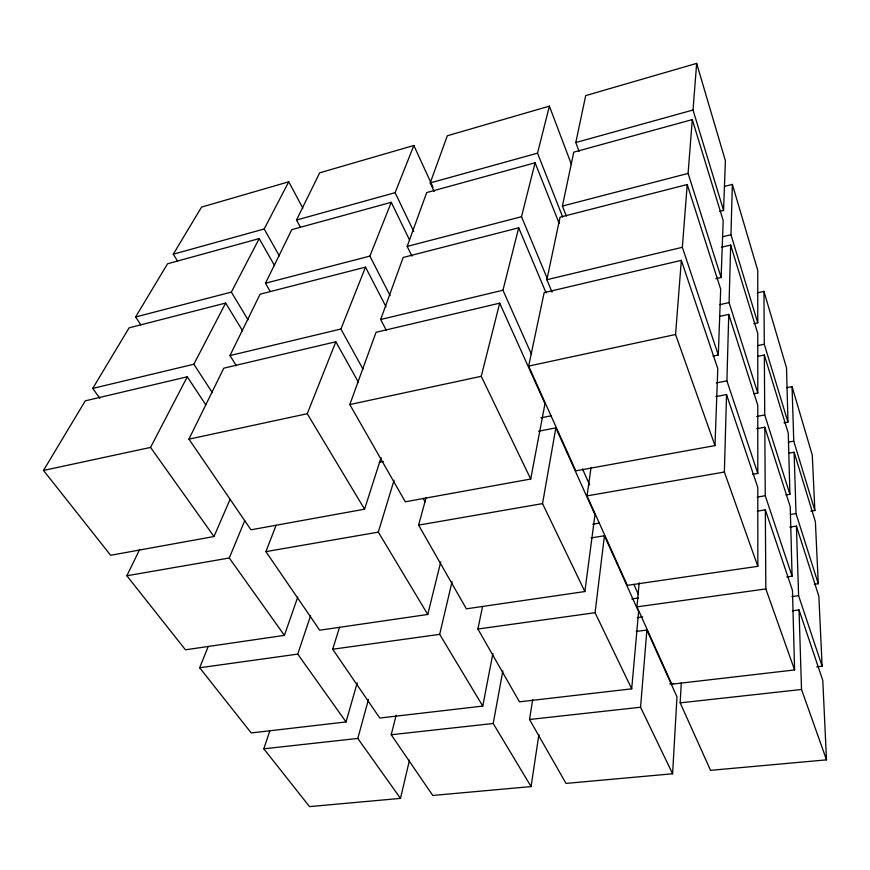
<?xml version="1.0" encoding="UTF-8"?>
<svg xmlns="http://www.w3.org/2000/svg" width="870" height="870" viewBox="0 0 870 870"><rect width="100%" height="100%" fill="white"/><g stroke="black" fill="none" stroke-linecap="round" stroke-linejoin="round"><path stroke-width="1.3" d="M590.991 467.81L587.054 495.878L627.313 585.358L757.824 566.326L724.373 472.04L726.526 394.545L715.901 396.622M752.463 474.335L757.803 473.421L726.907 380.832L728.755 314.418L719.533 316.419M753.822 393.816L757.781 393.044L729.082 302.597L730.68 245.046L721.447 247.232M753.811 323.662L757.759 322.824L730.963 234.748L732.366 184.407L724.46 186.408M714.988 445.592L717.793 368.619L681.33 260.337L544.141 292.668L528.655 366.096L575.788 470.855L714.988 445.592L675.566 334.504L681.33 260.337M712.976 356.113L718.294 355.003L720.686 289.199L687.224 184.527L560.062 217.174L546.871 279.716L552.058 292.146M715.847 278.704L721.121 277.497L723.198 220.599L692.281 119.603L573.765 152.163L562.401 206.07L566.326 216.086M719.653 211.388L723.568 210.42L725.384 160.732L696.652 63.39L585.695 95.602L575.799 142.539L579.072 151.347M792.374 610.794L799.041 609.913L822.792 680.471L826.5 759.858L710.54 770.341L680.177 702.862L681.275 682.743M532.679 699.611L529.525 719.49L566.011 783.413L672.597 773.778L676.969 696.826L646.889 630.032L636.22 631.446M718.294 355.003L682.352 247.297L687.224 184.527M721.121 277.497L688.094 173.413L692.281 119.603M723.568 210.42L693.02 110.022L696.652 63.39M672.597 773.778L640.559 707.234L646.889 630.032M482.556 606.531L477.902 629.021L519.455 701.84L631.707 688.833L638.602 611.621L604.443 535.757L591.078 537.91M757.335 511.114L765.339 509.82L792.472 590.404L794.593 669.943L671.77 684.179L636.981 606.868L639.167 582.813M631.707 688.833L595.058 612.708L604.443 535.757M426.072 497.694L418.601 525.121L466.374 608.826L584.868 591.546L594.982 514.757L555.854 427.855L538.573 431.226M396.165 715.107L391.217 734.748L432.76 795.463L531.07 786.578L538.889 734.595M584.868 591.546L542.532 503.61L555.854 427.855M531.07 786.578L493.203 723.492L502.838 670.9M530.711 479.033L544.968 403.691L499.695 303.151L376.025 332.307L349.805 404.561L405.289 501.794L530.711 479.033L481.251 376.297L499.695 303.151M339.496 627.368L332.699 649.237L379.777 718.033L482.763 706.092L492.898 653.468M269.787 730.985L263.795 748.809L309.524 806.61L400.483 798.388L409.476 760.184M482.763 706.092L439.687 634.339L452.019 581.802M276.084 525.317L265.905 551.634L319.692 630.217L427.757 614.459L440.72 561.998M531.548 354.481L502.958 290.232L518.694 227.799L403.169 257.466L380.668 319.497L386.334 330.328M547.447 278.965L521.5 216.706L535.093 162.799L426.713 192.575L407.182 246.406L411.934 256.139M562.727 217.119L537.519 153.163L549.383 106.14L447.332 135.763L430.215 182.928L434.163 191.541M400.483 798.388L357.798 738.434L368.488 699.426M208.224 646.475L199.654 667.768L251.223 732.932L346.042 721.937L357.189 682.906M427.757 614.459L378.319 532.114L394.056 480.196M358.353 382.115L335.842 341.769L223.775 368.195L188.942 439.154L250.973 529.808L364.563 509.189L381.103 457.489M346.042 721.937L297.736 654.109L310.579 615.764M139.733 549.329L126.857 575.766L185.44 649.803L284.392 635.372L297.768 597.059M364.563 509.189L307.251 413.718L335.842 341.769M363.04 369.206L340.92 329.012L365.509 267.133L260.097 294.201L229.974 355.569L236.39 365.824M390.097 295.593L369.891 256.095L391.272 202.308L291.787 229.647L265.481 283.228L270.244 291.45M413.707 231.409L395.11 192.672L413.859 145.475L319.681 172.815L296.507 220.023L300.378 227.168M126.857 575.766L229.288 557.985L244.742 520.63M205.831 404.92L187.289 376.797L85.271 400.842L43.5 470.442L110.631 555.278L213.998 536.518L230.115 499.282M43.5 470.442L150.543 447.419L187.289 376.797M99.865 398.308L92.731 388.422L193.836 364.226L225.656 303.043L242.61 330.872M140.831 324.825L135.6 316.984L231.355 292.103L259.195 238.597L274.594 265.698M177.545 261.043L173.282 254.203L264.197 228.984L288.742 181.797L302.836 208.137M92.731 388.422L129.086 327.849L225.656 303.043M135.6 316.984L167.54 263.784L259.195 238.597M173.282 254.203L201.557 207.103L288.742 181.797M296.507 220.023L395.11 192.672M430.215 182.928L537.519 153.163M575.799 142.539L693.02 110.022M265.481 283.228L369.891 256.095M407.182 246.406L521.5 216.706M562.401 206.07L688.094 173.413M723.035 236.651L730.963 234.748M229.974 355.569L340.92 329.012M380.668 319.497L502.958 290.232M546.871 279.716L682.352 247.297M757.346 292.842L763.947 291.374L786.523 367.89L787.981 422.135L783.979 422.874M719.86 304.63L729.082 302.597M188.942 439.154L307.251 413.718M349.805 404.561L481.251 376.297M528.655 366.096L675.566 334.504M757.694 345.618L764.284 344.248L763.947 291.374M757.694 356.374L764.349 355.025L788.274 433.151L789.906 494.29L785.914 494.943M540.922 417.839L551.569 415.719M716.304 382.941L726.907 380.832M379.396 462.296L383.398 461.513M786.741 387.661L792.059 386.628L812.286 455.14L814.864 510.516L810.84 511.158M756.715 416.458L764.73 414.957L764.349 355.025M756.802 428.692L764.806 427.224L790.232 506.753L792.091 576.19L786.752 576.951M788.416 442.112L793.766 441.155L792.059 386.628M788.775 453.161L794.114 452.226L815.386 521.739L818.279 583.737L814.244 584.292M265.905 551.634L378.319 532.114M418.601 525.121L542.532 503.61M587.054 495.878L724.373 472.04M592.731 524.218L599.419 523.12M757.248 497.064L765.252 495.748L792.091 576.19M790.699 514.442L796.028 513.594L818.279 583.737M789.775 527.122L796.42 526.1L818.866 596.331L822.128 666.224L816.767 666.844M631.827 598.908L638.504 597.962M199.654 667.768L297.736 654.109M332.699 649.237L439.687 634.339M477.902 629.021L595.058 612.708M636.981 606.868L765.839 588.925L794.593 669.943M637.318 617.635L642.68 616.906M791.918 596.592L798.595 595.678L822.128 666.224M669.726 683.907L673.739 683.439M263.795 748.809L357.798 738.434M391.217 734.748L493.203 723.492M529.525 719.49L640.559 707.234M680.177 702.862L801.52 689.475L826.5 759.858M150.543 447.419L213.998 536.518M229.288 557.985L284.392 635.372M193.836 364.226L212.302 392.609M231.355 292.103L248.037 319.823M264.197 228.984L279.379 255.965M423.157 498.325L425.136 501.87M365.509 267.133L386.03 306.805M391.272 202.308L409.553 240.022M413.859 145.475L433.042 187.333M582.465 468.865L589.621 484.96M633.849 584.336L638.21 594.112M518.694 227.799L546.088 292.875M535.093 162.799L559.138 223.307M549.383 106.14L571.481 164.571M726.526 394.545L757.803 487.45L757.824 566.326M728.755 314.418L757.781 405.235L757.803 473.421M764.73 414.957L789.906 494.29M730.68 245.046L757.77 333.514L757.781 393.044M764.284 344.248L787.981 422.135M793.766 441.155L814.864 510.516M732.366 184.407L757.748 270.385L757.759 322.824M794.114 452.226L796.028 513.594M796.42 526.1L798.595 595.678M799.041 609.913L801.52 689.475M764.806 427.224L765.252 495.748M765.339 509.82L765.839 588.925"/></g></svg>
